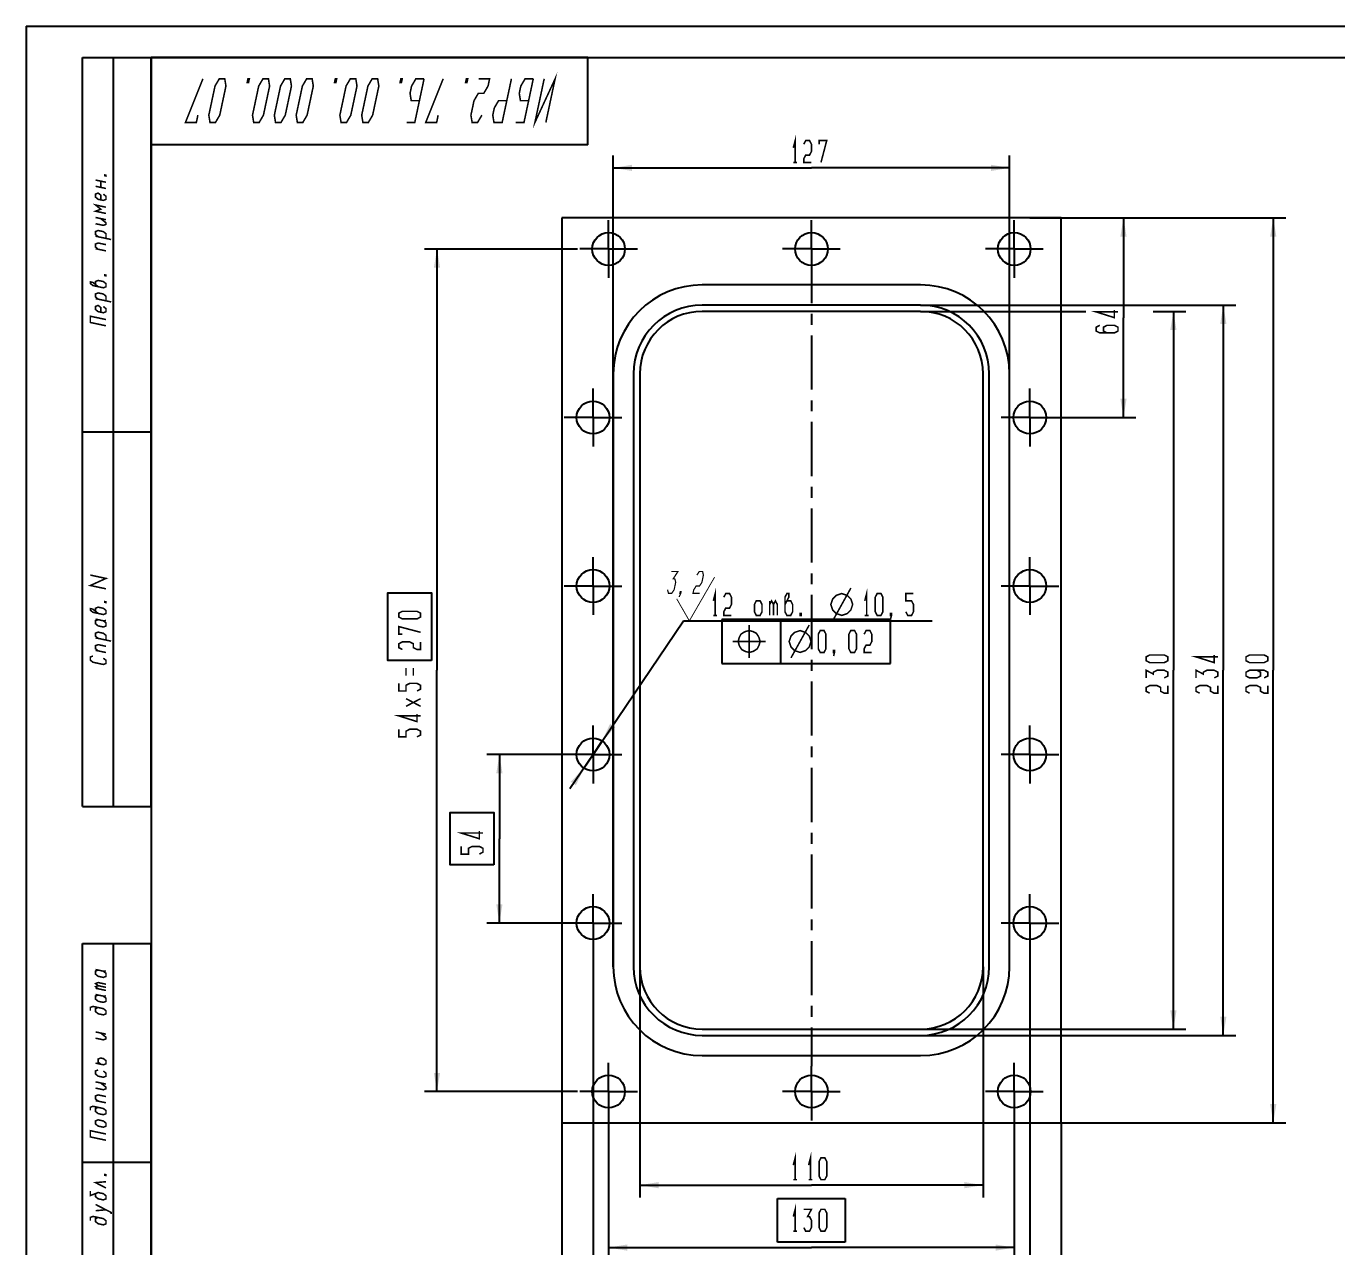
# Model space of a CAD drawing. Header units: millimetres. Extents: x 0 to 420, y 0 to 297.
# Drawn here: x 0 to 210, y 101.4 to 297 of the extents above; entities that cross this region are included whole.
import ezdxf

# ---------------------------------------------------------------- set-up
doc = ezdxf.new("R2010")
doc.units = ezdxf.units.MM
doc.header["$LTSCALE"] = 23.1
doc.linetypes.add('CENTER', pattern=[0.6, 0.375, -0.075, 0.075, -0.075])
doc.layers.get('0').update_dxf_attribs({"linetype": 'CONTINUOUS'})
for name, color, linetype in [('ALL_AXIS', 7, 'CONTINUOUS'), ('ALL_DIMENSIONS', 7, 'CONTINUOUS'), ('ALL_GTOL', 7, 'CONTINUOUS'), ('ALL_ROUND', 7, 'CONTINUOUS'), ('ALL_SURF_FIN', 7, 'CONTINUOUS')]:
    doc.layers.add(name, color=color, linetype=linetype)
doc.styles.get("Standard").update_dxf_attribs({"font": 'txt', "width": 0.7})
doc.dimstyles.new('DIMSTYLE_2', dxfattribs={"dimtxt": 3.5, "dimasz": 3, "dimexe": 0.18, "dimexo": 0.0625, "dimgap": 0.09, "dimtad": 1, "dimlfac": 2, "dimdsep": 46, "dimtxsty": 'STANDARD', "dimblk": '_FILLED', "dimblk1": '_FILLED', "dimblk2": '_FILLED', "dimcen": 0.09, "dimadec": 0, "dimazin": 0, "dimtp": 0.5, "dimtm": 0.5, "dimtfac": 1, "dimtofl": 0, "dimtmove": 0, "dimatfit": 3, "dimldrblk": '_FILLED', "dimfxl": 1, "dimtolj": 1, "dimarcsym": 0})
doc.dimstyles.new('DIMSTYLE_3', dxfattribs={"dimtxt": 3.5, "dimasz": 3, "dimexe": 0.18, "dimexo": 0.0625, "dimgap": 0.09, "dimtad": 1, "dimdec": 5, "dimlfac": 2, "dimdsep": 46, "dimtxsty": 'STANDARD', "dimblk": '_FILLED', "dimblk1": '_FILLED', "dimblk2": '_FILLED', "dimcen": 0.09, "dimadec": 0, "dimazin": 0, "dimtp": 0.5, "dimtm": 0.5, "dimtfac": 1, "dimtdec": 5, "dimtofl": 0, "dimtmove": 0, "dimatfit": 3, "dimldrblk": '_FILLED', "dimfxl": 1, "dimtolj": 1, "dimarcsym": 0})
doc.dimstyles.new('DIMSTYLE_4', dxfattribs={"dimtxt": 3.5, "dimasz": 3, "dimexe": 0.18, "dimexo": 0.0625, "dimgap": 0.09, "dimtad": 1, "dimdec": 5, "dimlfac": 2, "dimdsep": 46, "dimtxsty": 'STANDARD', "dimblk": '_FILLED', "dimblk1": '_FILLED', "dimblk2": '_FILLED', "dimcen": 0.09, "dimadec": 0, "dimazin": 0, "dimtp": 0.3, "dimtm": 0.3, "dimtfac": 1, "dimtdec": 5, "dimtofl": 0, "dimtmove": 0, "dimatfit": 3, "dimldrblk": '_FILLED', "dimfxl": 1, "dimtolj": 1, "dimarcsym": 0})
doc.dimstyles.new('DIMSTYLE_5', dxfattribs={"dimtxt": 3.5, "dimasz": 3, "dimexe": 0.18, "dimexo": 0.0625, "dimgap": 0.09, "dimtad": 1, "dimtih": 1, "dimtoh": 1, "dimdec": 5, "dimlfac": 2, "dimdsep": 46, "dimtxsty": 'STANDARD', "dimblk": '_FILLED', "dimblk1": '_FILLED', "dimblk2": '_FILLED', "dimcen": 0.09, "dimadec": 0, "dimazin": 0, "dimtp": 0.2, "dimtm": 0.2, "dimtfac": 1, "dimtdec": 5, "dimtofl": 0, "dimtmove": 0, "dimatfit": 3, "dimldrblk": '_FILLED', "dimfxl": 1, "dimtolj": 1, "dimarcsym": 0})

# ---------------------------------------------------------------- blocks, each defined once
blk = doc.blocks.new('_FILLED')
at = {"color": 0, "linetype": 'ByBlock'}
blk.add_solid([(0, 0), (-1, 0.167), (-1, -0.167)], dxfattribs=at)
blk = doc.blocks.new('*D3')
at = {"layer": 'ALL_DIMENSIONS', "color": 2, "linetype": 'Continuous'}
for p, q in [((85.82, 122.58), (85.82, 81.3)), ((165.82, 121.28), (165.82, 81.3)), ((85.82, 83.3), (125.82, 83.3)), ((165.82, 83.3), (125.82, 83.3))]:
    blk.add_line(p, q, dxfattribs=at)
at = {"layer": 'ALL_DIMENSIONS', "color": 2, "linetype": 'Continuous', "xscale": 3, "yscale": 3, "zscale": 3, "rotation": 180}
blk.add_blockref('_FILLED', (85.82, 83.3), dxfattribs=at)
at = {"layer": 'ALL_DIMENSIONS', "color": 2, "linetype": 'Continuous', "xscale": 3, "yscale": 3, "zscale": 3}
blk.add_blockref('_FILLED', (165.82, 83.3), dxfattribs=at)
blk = doc.blocks.new('*D4')
at = {"layer": 'ALL_DIMENSIONS', "color": 2, "linetype": 'Continuous'}
for p, q in [((165.82, 266.3), (201.82, 266.3)), ((199.82, 266.3), (199.82, 193.8)), ((199.82, 121.3), (199.82, 193.8)), ((165.82, 121.3), (201.82, 121.3))]:
    blk.add_line(p, q, dxfattribs=at)
at = {"layer": 'ALL_DIMENSIONS', "color": 2, "linetype": 'Continuous', "xscale": 3, "yscale": 3, "zscale": 3}
for p, rotation in [((199.82, 266.3), 90), ((199.82, 121.3), 270)]:
    blk.add_blockref('_FILLED', p, dxfattribs=dict(at, rotation=rotation))
blk = doc.blocks.new('*D5')
at = {"layer": 'ALL_DIMENSIONS', "color": 2, "linetype": 'Continuous'}
for p, q in [((88.32, 261.3), (63.82, 261.3)), ((65.82, 261.3), (65.82, 193.8)), ((65.82, 126.3), (65.82, 193.8)), ((88.32, 126.3), (63.82, 126.3))]:
    blk.add_line(p, q, dxfattribs=at)
at = {"layer": 'ALL_DIMENSIONS', "color": 2, "linetype": 'Continuous', "xscale": 3, "yscale": 3, "zscale": 3}
for p, rotation in [((65.82, 261.3), 90), ((65.82, 126.3), 270)]:
    blk.add_blockref('_FILLED', p, dxfattribs=dict(at, rotation=rotation))
blk = doc.blocks.new('*D6')
at = {"layer": 'ALL_DIMENSIONS', "color": 2, "linetype": 'Continuous'}
for p, q in [((160.82, 266.3), (177.82, 266.3)), ((175.82, 266.3), (175.82, 250.3)), ((175.82, 234.3), (175.82, 250.3)), ((160.82, 234.3), (177.82, 234.3))]:
    blk.add_line(p, q, dxfattribs=at)
at = {"layer": 'ALL_DIMENSIONS', "color": 2, "linetype": 'Continuous', "xscale": 3, "yscale": 3, "zscale": 3}
for p, rotation in [((175.82, 266.3), 90), ((175.82, 234.3), 270)]:
    blk.add_blockref('_FILLED', p, dxfattribs=dict(at, rotation=rotation))
blk = doc.blocks.new('*D7')
at = {"layer": 'ALL_DIMENSIONS', "color": 2, "linetype": 'Continuous'}
for p, q in [((90.82, 180.3), (105.33, 201.72)), ((105.33, 201.72), (107.58, 201.72)), ((107.58, 201.72), (145.15, 201.72)), ((92.29, 182.48), (90.82, 180.3)), ((90.82, 180.3), (87.1, 174.82)), ((89.35, 178.13), (90.82, 180.3))]:
    blk.add_line(p, q, dxfattribs=at)
at = {"layer": 'ALL_DIMENSIONS', "color": 2, "linetype": 'Continuous', "xscale": 3, "yscale": 3, "zscale": 3}
for p, rotation in [((92.29, 182.48), 235.8832748102), ((89.35, 178.13), 55.88327481020001)]:
    blk.add_blockref('_FILLED', p, dxfattribs=dict(at, rotation=rotation))
blk = doc.blocks.new('SF0_BL0', base_point=(106.54, 205.67))
at = {"layer": 'ALL_SURF_FIN', "color": 2, "linetype": 'Continuous'}
for points, const_width in [([(103.39, 209.63), (104.44, 209.63), (103.67, 208.46), (103.93, 208.46), (104.07, 207.88), (103.82, 206.71), (103.43, 206.13), (102.91, 206.13), (102.77, 206.71)], 0.194), ([(106.26, 201.72), (110.31, 208.73)], 0.146), ([(107.46, 209.04), (107.85, 209.63), (108.38, 209.63), (108.51, 209.04), (108.27, 207.88), (107.88, 207.29), (107.35, 207.29), (106.97, 206.71), (106.84, 206.13), (107.89, 206.13)], 0.194), ([(104.88, 206.13), (104.74, 206.13), (104.81, 206.42), (104.94, 206.42), (104.88, 206.13), (104.62, 205.54)], 0.194), ([(106.26, 201.72), (104.23, 205.25)], 0.146)]:
    blk.add_lwpolyline(points, dxfattribs=dict(at, const_width=const_width))
blk = doc.blocks.new('*D8')
at = {"layer": 'ALL_DIMENSIONS', "color": 2, "linetype": 'Continuous'}
for p, q in [((90.82, 180.3), (73.82, 180.3)), ((75.82, 180.3), (75.82, 166.8)), ((75.82, 153.3), (75.82, 166.8)), ((90.82, 153.3), (73.82, 153.3))]:
    blk.add_line(p, q, dxfattribs=at)
at = {"layer": 'ALL_DIMENSIONS', "color": 2, "linetype": 'Continuous', "xscale": 3, "yscale": 3, "zscale": 3}
for p, rotation in [((75.82, 180.3), 90), ((75.82, 153.3), 270)]:
    blk.add_blockref('_FILLED', p, dxfattribs=dict(at, rotation=rotation))
blk = doc.blocks.new('*D9')
at = {"layer": 'ALL_DIMENSIONS', "color": 2, "linetype": 'Continuous'}
for p, q in [((90.82, 150.3), (90.82, 89.3)), ((160.82, 149.2), (160.82, 89.3)), ((90.82, 91.3), (125.82, 91.3)), ((160.82, 91.3), (125.82, 91.3))]:
    blk.add_line(p, q, dxfattribs=at)
at = {"layer": 'ALL_DIMENSIONS', "color": 2, "linetype": 'Continuous', "xscale": 3, "yscale": 3, "zscale": 3, "rotation": 180}
blk.add_blockref('_FILLED', (90.82, 91.3), dxfattribs=at)
at = {"layer": 'ALL_DIMENSIONS', "color": 2, "linetype": 'Continuous', "xscale": 3, "yscale": 3, "zscale": 3}
blk.add_blockref('_FILLED', (160.82, 91.3), dxfattribs=at)
blk = doc.blocks.new('*D10')
at = {"layer": 'ALL_DIMENSIONS', "color": 2, "linetype": 'Continuous'}
for p, q in [((93.32, 121.68), (93.32, 99.3)), ((158.32, 121.68), (158.32, 99.3)), ((93.32, 101.3), (125.82, 101.3)), ((158.32, 101.3), (125.82, 101.3))]:
    blk.add_line(p, q, dxfattribs=at)
at = {"layer": 'ALL_DIMENSIONS', "color": 2, "linetype": 'Continuous', "xscale": 3, "yscale": 3, "zscale": 3, "rotation": 180}
blk.add_blockref('_FILLED', (93.32, 101.3), dxfattribs=at)
at = {"layer": 'ALL_DIMENSIONS', "color": 2, "linetype": 'Continuous', "xscale": 3, "yscale": 3, "zscale": 3}
blk.add_blockref('_FILLED', (158.32, 101.3), dxfattribs=at)
blk = doc.blocks.new('*D11')
at = {"layer": 'ALL_DIMENSIONS', "color": 2, "linetype": 'Continuous'}
for p, q in [((98.32, 146.3), (98.32, 109.3)), ((153.32, 146.3), (153.32, 109.3)), ((98.32, 111.3), (125.82, 111.3)), ((153.32, 111.3), (125.82, 111.3))]:
    blk.add_line(p, q, dxfattribs=at)
at = {"layer": 'ALL_DIMENSIONS', "color": 2, "linetype": 'Continuous', "xscale": 3, "yscale": 3, "zscale": 3, "rotation": 180}
blk.add_blockref('_FILLED', (98.32, 111.3), dxfattribs=at)
at = {"layer": 'ALL_DIMENSIONS', "color": 2, "linetype": 'Continuous', "xscale": 3, "yscale": 3, "zscale": 3}
blk.add_blockref('_FILLED', (153.32, 111.3), dxfattribs=at)
blk = doc.blocks.new('*D12')
at = {"layer": 'ALL_DIMENSIONS', "color": 2, "linetype": 'Continuous'}
for p, q in [((143.32, 251.3), (169.78, 251.3)), ((180.58, 251.3), (185.82, 251.3)), ((183.82, 251.3), (183.82, 193.8)), ((183.82, 136.3), (183.82, 193.8)), ((143.32, 136.3), (185.82, 136.3))]:
    blk.add_line(p, q, dxfattribs=at)
at = {"layer": 'ALL_DIMENSIONS', "color": 2, "linetype": 'Continuous', "xscale": 3, "yscale": 3, "zscale": 3}
for p, rotation in [((183.82, 251.3), 90), ((183.82, 136.3), 270)]:
    blk.add_blockref('_FILLED', p, dxfattribs=dict(at, rotation=rotation))
blk = doc.blocks.new('*D13')
at = {"layer": 'ALL_DIMENSIONS', "color": 2, "linetype": 'Continuous'}
for p, q in [((94.07, 146.3), (94.07, 276.3)), ((157.57, 146.3), (157.57, 276.3)), ((94.07, 274.3), (125.82, 274.3)), ((157.57, 274.3), (125.82, 274.3))]:
    blk.add_line(p, q, dxfattribs=at)
at = {"layer": 'ALL_DIMENSIONS', "color": 2, "linetype": 'Continuous', "xscale": 3, "yscale": 3, "zscale": 3, "rotation": 180}
blk.add_blockref('_FILLED', (94.07, 274.3), dxfattribs=at)
at = {"layer": 'ALL_DIMENSIONS', "color": 2, "linetype": 'Continuous', "xscale": 3, "yscale": 3, "zscale": 3}
blk.add_blockref('_FILLED', (157.57, 274.3), dxfattribs=at)
blk = doc.blocks.new('*D15')
at = {"layer": 'ALL_DIMENSIONS', "color": 2, "linetype": 'Continuous'}
for p, q in [((143.32, 252.3), (193.82, 252.3)), ((191.82, 252.3), (191.82, 193.8)), ((191.82, 135.3), (191.82, 193.8)), ((143.32, 135.3), (193.82, 135.3))]:
    blk.add_line(p, q, dxfattribs=at)
at = {"layer": 'ALL_DIMENSIONS', "color": 2, "linetype": 'Continuous', "xscale": 3, "yscale": 3, "zscale": 3}
for p, rotation in [((191.82, 252.3), 90), ((191.82, 135.3), 270)]:
    blk.add_blockref('_FILLED', p, dxfattribs=dict(at, rotation=rotation))

msp = doc.modelspace()

# ---------------------------------------------------------------- linework, layer by layer
at = {"color": 7, "linetype": 'Continuous'}
for p, q in [((0, 297), (0, 0)), ((0, 297), (420, 297)), ((9, 172), (9, 292)), ((9, 292), (20, 292)), ((14, 172), (14, 292)), ((20, 172), (20, 292)), ((90, 292), (20, 292)), ((20, 278), (20, 292)), ((20, 292), (20, 5)), ((20, 292), (415, 292)), ((90, 278), (90, 292)), ((90, 278), (20, 278)), ((85.8204978, 266.3040211), (85.8204978, 121.3040211)), ((165.8204978, 266.3040211), (85.8204978, 266.3040211)), ((165.8204978, 121.3040211), (165.8204978, 266.3040211)), ((143.3204978, 255.5540211), (108.3204978, 255.5540211)), ((143.3204978, 252.3040211), (108.3204978, 252.3040211)), ((94.0704978, 241.3040211), (94.0704978, 146.3040211)), ((97.3204978, 241.3040211), (97.3204978, 146.3040211)), ((154.3204978, 146.3040211), (154.3204978, 241.3040211)), ((157.5704978, 146.3040211), (157.5704978, 241.3040211)), ((9, 232), (20, 232)), ((9, 172), (20, 172)), ((9, 5), (9, 150)), ((9, 150), (20, 150)), ((14, 5), (14, 150)), ((20, 5), (20, 150)), ((108.3204978, 135.3040211), (143.3204978, 135.3040211)), ((108.3204978, 132.0540211), (143.3204978, 132.0540211)), ((85.8204978, 121.3040211), (165.8204978, 121.3040211)), ((9, 115), (20, 115))]:
    msp.add_line(p, q, dxfattribs=at)
at = {"color": 2, "linetype": 'Continuous', "const_width": 0.25}
for points in [[(28.3124995, 288.5782031), (25.5121033, 281.5781946), (27.2621054, 281.5781946), (27.5100865, 282.7448584)], [(31.8125006, 288.5782031), (32.0020184, 287.4115137), (31.0100876, 282.7448584), (30.3246043, 281.5781946), (29.4496033, 281.5781946), (29.2600854, 282.7448584), (30.2520163, 287.4115137), (30.9374995, 288.5782031), (31.8125006, 288.5782031)], [(35.5312495, 288.5782031), (35.7500006, 288.5782031), (35.6260085, 287.9948584), (35.4072574, 287.9948584), (35.5312495, 288.5782031)], [(38.8124995, 288.5782031), (39.0020174, 287.4115137), (38.0100865, 282.7448584), (37.3246033, 281.5781946), (36.4496054, 281.5781946), (36.2600876, 282.7448584), (37.2520184, 287.4115137), (37.9374985, 288.5782031), (38.8124995, 288.5782031)], [(42.3125006, 288.5782031), (42.5020184, 287.4115137), (41.5100876, 282.7448584), (40.8246043, 281.5781946), (39.9496033, 281.5781946), (39.7600854, 282.7448584), (40.7520163, 287.4115137), (41.4374995, 288.5782031), (42.3125006, 288.5782031)], [(45.8124985, 288.5782031), (46.0020163, 287.4115137), (45.0100854, 282.7448584), (44.3246054, 281.5781946), (43.4496043, 281.5781946), (43.2600865, 282.7448584), (44.2520174, 287.4115137), (44.9375006, 288.5782031), (45.8124985, 288.5782031)], [(49.5312506, 288.5782031), (49.7499985, 288.5782031), (49.6260095, 287.9948584), (49.4072585, 287.9948584), (49.5312506, 288.5782031)], [(52.8125006, 288.5782031), (53.0020184, 287.4115137), (52.0100876, 282.7448584), (51.3246043, 281.5781946), (50.4496033, 281.5781946), (50.2600854, 282.7448584), (51.2520163, 287.4115137), (51.9374995, 288.5782031), (52.8125006, 288.5782031)], [(56.3124985, 288.5782031), (56.5020163, 287.4115137), (55.5100854, 282.7448584), (54.8246054, 281.5781946), (53.9496011, 281.5781946), (53.7600897, 282.7448584), (54.7520142, 287.4115137), (55.4375006, 288.5782031), (56.3124985, 288.5782031)], [(60.0312506, 288.5782031), (60.2499985, 288.5782031), (60.1260095, 287.9948584), (59.9072617, 287.9948584), (60.0312506, 288.5782031)], [(63.7500027, 288.5782031), (62.2621033, 281.5781946), (60.9496033, 281.5781946)], [(63.7500027, 288.5782031), (62.4375027, 288.5782031), (61.7520163, 287.4115137), (61.504032, 286.2448499), (61.6935498, 285.078186), (63.0060498, 285.078186)], [(66.8124985, 288.5782031), (64.0121054, 281.5781946), (65.7621011, 281.5781946), (66.0100854, 282.7448584)], [(70.5312506, 288.5782031), (70.7499985, 288.5782031), (70.6260095, 287.9948584), (70.4072617, 287.9948584), (70.5312506, 288.5782031)], [(73.0100876, 282.7448584), (72.3246011, 281.5781946), (71.4496033, 281.5781946), (71.2600854, 282.7448584), (71.7560541, 285.078186), (72.4415341, 286.2448499), (73.316532, 286.2448499), (74.0020184, 287.4115137), (74.2500027, 288.5782031), (72.5000006, 288.5782031)], [(77.7500006, 288.5782031), (76.2621011, 281.5781946), (74.9496011, 281.5781946), (74.7600897, 282.7448584), (75.0080676, 283.9115222), (75.6935541, 285.078186), (77.0060541, 285.078186)], [(81.2499985, 288.5782031), (79.7621054, 281.5781946), (78.4496054, 281.5781946)], [(81.2499985, 288.5782031), (79.9374985, 288.5782031), (79.2520184, 287.4115137), (79.0040341, 286.2448499), (79.1935519, 285.078186), (80.5060519, 285.078186)], [(83.2621033, 281.5781946), (84.7500027, 288.5782031), (81.5121011, 281.5781946), (83.0000006, 288.5782031)], [(12.7779261, 273.1250024), (12.7779261, 273.0000073), (12.5695924, 273.0442786), (12.5695924, 273.1692737), (12.7779261, 273.1250024)], [(11.1112594, 272.3542676), (12.7779261, 271.9999951)], [(12.7779261, 271.0000085), (11.1112594, 271.3542554)], [(11.9445927, 271.1771191), (11.9445927, 272.1771313)], [(11.9445927, 269.1771204), (11.9445927, 269.9271423), (11.5279261, 270.2657007), (11.1112594, 270.1042529), (11.1112594, 269.6042725), (11.5279261, 269.2656885), (12.3612594, 269.0885779), (12.7779261, 269.25), (12.7779261, 269.7500061), (12.3612594, 270.0885645)], [(12.7779261, 267.000011), (11.1112594, 267.3542578), (11.9445927, 267.6771277), (11.1112594, 268.35427), (12.7779261, 267.9999976)], [(11.1112594, 266.3542712), (12.7779261, 265.9999988)], [(11.1112594, 265.354259), (12.3612594, 265.0885547), (12.7779261, 265.2500024), (12.7779261, 265.4999927), (11.9445927, 266.177135)], [(12.7779261, 262.9999878), (12.7779261, 263.7500098), (12.3612594, 264.0885681), (11.5279261, 264.2657043), (11.1112594, 264.1042566), (11.1112594, 263.6042505), (11.5279261, 263.2656921)], [(13.6112595, 262.8228772), (11.1112594, 263.3542603)], [(11.5279261, 261.2656934), (11.1112594, 261.6042517), (11.1112594, 262.1042578), (11.5279261, 262.2657056), (12.7779261, 262.0000012)], [(12.7779261, 260.999989), (11.1112594, 261.3542615)], [(11.5279261, 255.265697), (10.6945927, 255.9428137), (10.277926, 256.0313818), (10.277926, 255.7813916), (10.6945927, 255.4428333), (12.3612594, 255.0885608), (12.7779261, 255.2500085), (12.7779261, 255.749989), (12.3612594, 256.088573), (11.5279261, 256.2656836), (11.1112594, 256.1042615), (11.1112594, 255.6042554)], [(12.7779261, 257.1250122), (12.7779261, 256.9999915), (12.5695924, 257.0442883), (12.5695924, 257.1692834), (12.7779261, 257.1250122)], [(12.7779261, 252.9999939), (12.7779261, 253.7499902), (12.3612594, 254.0885742), (11.5279261, 254.2656848), (11.1112594, 254.1042627), (11.1112594, 253.6042566), (11.5279261, 253.2656982)], [(13.6112595, 252.8228577), (11.1112594, 253.3542664)], [(11.9445927, 251.1771313), (11.9445927, 251.9271277), (11.5279261, 252.265686), (11.1112594, 252.1042639), (11.1112594, 251.6042578), (11.5279261, 251.2656995), (12.3612594, 251.0885632), (12.7779261, 251.250011), (12.7779261, 251.7499915), (12.3612594, 252.0885754)], [(12.7779261, 248.9999963), (10.277926, 249.5313794), (10.277926, 250.5313916), (12.7779261, 250.0000085)], [(12.7779261, 206.8541602), (10.277926, 207.3855688), (12.7779261, 208.5208301), (10.277926, 209.0522131)], [(11.5279261, 202.9115332), (10.6945927, 203.5886499), (10.277926, 203.677218), (10.277926, 203.4272278), (10.6945927, 203.0886694), (12.3612594, 202.734397), (12.7779261, 202.8958447), (12.7779261, 203.3958252), (12.3612594, 203.7344092), (11.5279261, 203.9115198), (11.1112594, 203.7500977), (11.1112594, 203.2500916)], [(12.7779261, 204.7708228), (12.7779261, 204.6458276), (12.5695924, 204.6901245), (12.5695924, 204.8151196), (12.7779261, 204.7708228)], [(11.1112594, 202.0000891), (12.3612594, 201.7344104), (12.7779261, 201.7708374)], [(11.5279261, 201.911521), (11.1112594, 201.7500989), (11.1112594, 201.2500928), (11.5279261, 200.9115344), (12.3612594, 200.7343982), (12.7779261, 200.8958459), (12.7779261, 201.3958264), (12.3612594, 201.7344104)], [(12.7779261, 198.6458313), (12.7779261, 199.3958276), (12.3612594, 199.734386), (11.5279261, 199.9115222), (11.1112594, 199.7501001), (11.1112594, 199.250094), (11.5279261, 198.9115356)], [(13.6112595, 198.4686951), (11.1112594, 199.0001038)], [(11.5279261, 196.9115369), (11.1112594, 197.2500952), (11.1112594, 197.7501013), (11.5279261, 197.9115234), (12.7779261, 197.6458447)], [(10.6945927, 196.0886609), (10.277926, 195.9272131), (10.277926, 195.4272327), (10.6945927, 195.0886487), (12.3612594, 194.7344019), (12.7779261, 194.895824), (12.7779261, 195.3958301), (12.3612594, 195.7343884)], [(12.7779261, 196.6458325), (11.1112594, 197.000105)], [(11.1112594, 145.8542615), (12.3612594, 145.5885699), (12.7779261, 145.6249969)], [(11.5279261, 145.7656934), (11.1112594, 145.6042584), (11.1112594, 145.1042651), (11.5279261, 144.765694), (12.3612594, 144.5885706), (12.7779261, 144.7500055), (12.7779261, 145.2499988), (12.3612594, 145.5885699)], [(11.5279261, 143.2657013), (11.1112594, 143.6042596), (11.5279261, 143.7656946), (12.7779261, 143.5000031)], [(11.5279261, 142.7656952), (11.1112594, 143.1042664), (11.5279261, 143.2657013), (12.7779261, 142.9999969)], [(12.7779261, 142.5000037), (11.1112594, 142.8542633)], [(11.1112594, 141.8542639), (12.3612594, 141.5885596), (12.7779261, 141.6249994)], [(11.5279261, 141.7656958), (11.1112594, 141.6042609), (11.1112594, 141.1042548), (11.5279261, 140.7656964), (12.3612594, 140.5885602), (12.7779261, 140.7499951), (12.7779261, 141.2500012), (12.3612594, 141.5885596)], [(11.5279261, 139.765697), (11.1112594, 139.6042621), (11.1112594, 139.104256), (11.5279261, 138.7656976), (12.3612594, 138.5885614), (12.7779261, 138.7499963), (12.7779261, 139.2500024), (12.3612594, 139.5885608), (10.6945927, 139.9428204), (10.277926, 139.7813855), (10.277926, 139.2813922)], [(11.1112594, 135.8542548), (12.7779261, 135.4999951)], [(11.1112594, 134.8542554), (12.3612594, 134.5885638), (12.7779261, 134.7499988), (12.7779261, 135.0000018), (11.9445927, 135.6771313)], [(11.1112594, 130.8542578), (12.3612594, 130.5885663), (12.7779261, 130.7500012), (12.7779261, 131.2499945), (12.3612594, 131.5885657), (11.9445927, 131.6771338), (11.5279261, 131.5156989), (11.5279261, 131.0156927), (11.9445927, 130.6771344)], [(11.5279261, 129.7656903), (11.1112594, 129.6042554), (11.1112594, 129.1042621), (11.5279261, 128.7656909), (12.3612594, 128.5885675), (12.7779261, 128.7500024), (12.7779261, 129.2499957), (12.3612594, 129.5885669)], [(11.1112594, 127.8542596), (12.7779261, 127.5)], [(11.1112594, 126.8542603), (12.3612594, 126.5885687), (12.7779261, 126.7500037), (12.7779261, 126.9999939), (11.9445927, 127.6771362)], [(11.5279261, 123.765694), (11.1112594, 123.604259), (11.1112594, 123.1042657), (11.5279261, 122.7656946), (12.3612594, 122.5885712), (12.7779261, 122.7500061), (12.7779261, 123.2499994), (12.3612594, 123.5885706), (10.6945927, 123.9428302), (10.277926, 123.7813953), (10.277926, 123.2813892)], [(11.5279261, 124.7656934), (11.1112594, 125.1042645), (11.1112594, 125.6042578), (11.5279261, 125.7656927), (12.7779261, 125.5000012)], [(12.7779261, 124.5000018), (11.1112594, 124.8542615)], [(12.3612594, 120.5885596), (12.7779261, 120.7499945), (12.7779261, 121.2500006), (12.3612594, 121.588559), (11.5279261, 121.7656952), (11.1112594, 121.6042603), (11.1112594, 121.104267), (11.5279261, 120.7656958), (12.3612594, 120.5885596)], [(12.7779261, 118.5000055), (10.277926, 119.0313885), (10.277926, 120.0313879), (12.7779261, 119.5000049)], [(12.7779261, 110.8541675), (11.1112594, 111.7084332), (12.7779261, 111.8541669)], [(12.7779261, 112.9791614), (12.7779261, 112.8541663), (12.5695924, 112.8984503), (12.5695924, 113.0234454), (12.7779261, 112.9791614)], [(11.1112594, 109.9584247), (11.1112594, 109.4584314), (11.5279261, 109.1198602), (12.3612594, 108.9427368), (12.7779261, 109.1041718), (12.7779261, 109.604165), (12.3612594, 109.9427362), (11.5279261, 110.1198596), (10.277926, 109.6355548), (10.277926, 110.385564)], [(13.6112595, 106.6770337), (13.6112595, 106.9270367), (11.1112594, 108.208429)], [(11.1112594, 107.2084296), (12.7779261, 107.3541632)], [(11.5279261, 106.1198621), (11.1112594, 105.9584271), (11.1112594, 105.4584338), (11.5279261, 105.1198627), (12.3612594, 104.9427264), (12.7779261, 105.1041614), (12.7779261, 105.6041675), (12.3612594, 105.9427258), (10.6945927, 106.2969983), (10.277926, 106.1355634), (10.277926, 105.6355573)]]:
    msp.add_lwpolyline(points, dxfattribs=at)
at = {"color": 7, "linetype": 'Continuous'}
for centre, radius, start, end in [((108.3204978, 241.3040211), 14.25, 90, 180), ((143.3204978, 241.3040211), 14.25, 0, 90), ((108.3204978, 241.3040211), 11, 90, 180), ((143.3204978, 241.3040211), 11, 0, 90), ((108.3204978, 146.3040211), 14.25, 180, 270), ((108.3204978, 146.3040211), 11, 180, 270), ((143.3204978, 146.3040211), 14.25, 270, 360), ((143.3204978, 146.3040211), 11, 270, 360)]:
    msp.add_arc(centre, radius, start, end, dxfattribs=at)
at = {"layer": 'ALL_AXIS', "color": 7, "linetype": 'CENTER'}
for p, q in [((93.3204978, 261.3040211), (93.3204978, 265.9290211)), ((125.8204978, 261.3040211), (125.8204978, 265.9290211)), ((158.3204978, 261.3040211), (158.3204978, 265.9290211)), ((93.3204978, 261.3040211), (88.6954978, 261.3040211)), ((93.3204978, 261.3040211), (93.3204978, 256.6790211)), ((93.3204978, 261.3040211), (97.9454978, 261.3040211)), ((125.8204978, 261.3040211), (121.1954978, 261.3040211)), ((125.8204978, 261.3040211), (125.8204978, 130.3781942)), ((125.8204978, 261.3040211), (130.4454978, 261.3040211)), ((158.3204978, 261.3040211), (153.6954978, 261.3040211)), ((158.3204978, 261.3040211), (158.3204978, 256.6790211)), ((158.3204978, 261.3040211), (162.9454978, 261.3040211)), ((90.8204978, 234.3040211), (90.8204978, 238.9290211)), ((160.8204978, 234.3040211), (160.8204978, 238.9290211)), ((90.8204978, 234.3040211), (86.1954978, 234.3040211)), ((90.8204978, 234.3040211), (90.8204978, 229.6790211)), ((90.8204978, 234.3040211), (95.4454978, 234.3040211)), ((160.8204978, 234.3040211), (156.1954978, 234.3040211)), ((160.8204978, 234.3040211), (160.8204978, 229.6790211)), ((160.8204978, 234.3040211), (165.4454978, 234.3040211)), ((90.8204978, 207.3040211), (90.8204978, 211.9290211)), ((160.8204978, 207.3040211), (160.8204978, 211.9290211)), ((90.8204978, 207.3040211), (86.1954978, 207.3040211)), ((90.8204978, 207.3040211), (90.8204978, 202.6790211)), ((90.8204978, 207.3040211), (95.4454978, 207.3040211)), ((160.8204978, 207.3040211), (156.1954978, 207.3040211)), ((160.8204978, 207.3040211), (165.4454978, 207.3040211)), ((160.8204978, 207.3040211), (160.8204978, 202.6790211)), ((90.8204978, 180.3040211), (90.8204978, 184.9290211)), ((160.8204978, 180.3040211), (160.8204978, 184.9290211)), ((90.8204978, 180.3040211), (86.1954978, 180.3040211)), ((90.8204978, 180.3040211), (90.8204978, 175.6790211)), ((90.8204978, 180.3040211), (95.4454978, 180.3040211)), ((160.8204978, 180.3040211), (156.1954978, 180.3040211)), ((160.8204978, 180.3040211), (165.4454978, 180.3040211)), ((160.8204978, 180.3040211), (160.8204978, 175.6790211)), ((90.8204978, 153.3040211), (90.8204978, 157.9290211)), ((160.8204978, 153.3040211), (160.8204978, 157.9290211)), ((90.8204978, 153.3040211), (86.1954978, 153.3040211)), ((90.8204978, 153.3040211), (95.4454978, 153.3040211)), ((90.8204978, 153.3040211), (90.8204978, 148.6790211)), ((160.8204978, 153.3040211), (156.1954978, 153.3040211)), ((160.8204978, 153.3040211), (165.4454978, 153.3040211)), ((160.8204978, 153.3040211), (160.8204978, 148.6790211)), ((93.3204978, 126.3040211), (93.3204978, 130.9290211)), ((125.8204978, 126.3040211), (125.8204978, 130.3781942)), ((158.3204978, 126.3040211), (158.3204978, 130.9290211)), ((93.3204978, 126.3040211), (88.6954978, 126.3040211)), ((93.3204978, 126.3040211), (97.9454978, 126.3040211)), ((93.3204978, 126.3040211), (93.3204978, 121.6790211)), ((125.8204978, 126.3040211), (121.1954978, 126.3040211)), ((125.8204978, 126.3040211), (130.4454978, 126.3040211)), ((125.8204978, 126.3040211), (125.8204978, 121.6790211)), ((158.3204978, 126.3040211), (153.6954978, 126.3040211)), ((158.3204978, 126.3040211), (162.9454978, 126.3040211)), ((158.3204978, 126.3040211), (158.3204978, 121.6790211))]:
    msp.add_line(p, q, dxfattribs=at)
at = {"layer": 'ALL_AXIS', "color": 7, "linetype": 'Continuous'}
for centre in [(93.3204978, 261.3040211), (125.8204978, 261.3040211), (158.3204978, 261.3040211), (90.8204978, 234.3040211), (160.8204978, 234.3040211), (90.8204978, 207.3040211), (160.8204978, 207.3040211), (90.8204978, 180.3040211), (160.8204978, 180.3040211), (90.8204978, 153.3040211), (160.8204978, 153.3040211), (93.3204978, 126.3040211), (125.8204978, 126.3040211), (158.3204978, 126.3040211)]:
    msp.add_circle(centre, 2.625, dxfattribs=at)
at = {"layer": 'ALL_DIMENSIONS', "color": 2, "linetype": 'Continuous'}
for p, q in [((120.3954978, 109.1790211), (131.2454978, 109.1790211)), ((120.3954978, 102.1790211), (120.3954978, 109.1790211)), ((131.2454978, 109.1790211), (131.2454978, 102.1790211)), ((131.2454978, 102.1790211), (120.3954978, 102.1790211))]:
    msp.add_line(p, q, dxfattribs=at)
at = {"layer": 'ALL_DIMENSIONS', "color": 2, "linetype": 'Continuous', "const_width": 0.25}
for points in [[(122.9111261, 277.5123669), (123.2173718, 278.6790308), (123.2173718, 275.1790137)], [(124.5954968, 278.095686), (124.9017426, 278.6790308), (125.5142468, 278.6790308), (125.8204926, 278.095686), (125.8204926, 276.9290222), (125.5142468, 276.3456775), (124.9017426, 276.3456775), (124.5954968, 275.7623584), (124.5954968, 275.1790137), (125.8204926, 275.1790137)], [(127.3517468, 275.1790137), (128.2704968, 278.6790308), (127.0455011, 278.6790308), (127.0455011, 278.095686)], [(122.9111261, 275.1790137), (123.5236176, 275.1790137)], [(174.9454962, 251.2227612), (171.4454919, 251.2227612), (174.3621643, 250.3040112), (174.3621643, 251.5290198)], [(172.0288367, 249.0790283), (171.4454919, 248.7727698), (171.4454919, 248.1602783), (172.0288367, 247.8540198), (174.3621643, 247.8540198), (174.9454962, 248.1602783), (174.9454962, 248.7727698), (174.3621643, 249.0790283), (173.1955005, 249.0790283), (172.6121686, 248.7727698), (172.6121686, 248.1602783), (173.1955005, 247.8540198)], [(110.094884, 204.928374), (110.4011298, 206.0950378), (110.4011298, 202.5950464)], [(111.7792548, 205.5116931), (112.0855005, 206.0950378), (112.6980048, 206.0950378), (113.0042505, 205.5116931), (113.0042505, 204.3450293), (112.6980048, 203.7617102), (112.0855005, 203.7617102), (111.7792548, 203.1783655), (111.7792548, 202.5950464), (113.0042505, 202.5950464)], [(121.579259, 204.3450293), (122.1917505, 205.5116931), (122.1917505, 206.0950378), (121.8855048, 206.0950378), (121.579259, 205.5116931), (121.579259, 203.1783655), (121.8855048, 202.5950464), (122.498009, 202.5950464), (122.8042548, 203.1783655), (122.8042548, 204.3450293), (122.498009, 204.928374), (121.8855048, 204.928374)], [(128.929259, 204.3450293), (129.2209186, 205.2200464), (129.8042505, 205.8033655), (130.6792548, 206.0950378), (131.554259, 205.8033655), (132.1375909, 205.2200464), (132.4292505, 204.3450293), (132.1375909, 203.4700378), (131.554259, 202.8866931), (130.6792548, 202.5950464), (129.8042505, 202.8866931), (129.2209186, 203.4700378), (128.929259, 204.3450293)], [(129.2209186, 201.7200293), (132.1375909, 206.9700293)], [(134.3615479, 204.928374), (134.6677936, 206.0950378), (134.6677936, 202.5950464)], [(136.3521771, 202.5950464), (136.0459186, 203.1783655), (136.0459186, 205.5116931), (136.3521771, 206.0950378), (136.9646686, 206.0950378), (137.2709271, 205.5116931), (137.2709271, 203.1783655), (136.9646686, 202.5950464), (136.3521771, 202.5950464)], [(140.9459271, 203.1783655), (141.2521729, 202.5950464), (141.8646771, 202.5950464), (142.1709229, 203.1783655), (142.1709229, 204.3450293), (141.8646771, 204.928374), (140.9459271, 204.928374), (140.9459271, 206.0950378), (142.1709229, 206.0950378)], [(116.6792505, 203.1783655), (116.985509, 202.5950464), (117.5980005, 202.5950464), (117.904259, 203.1783655), (117.904259, 204.3450293), (117.5980005, 204.928374), (116.985509, 204.928374), (116.6792505, 204.3450293), (116.6792505, 203.1783655)], [(119.1292548, 204.3450293), (119.4355005, 204.928374), (119.741759, 204.3450293), (119.741759, 202.5950464)], [(119.1292548, 202.5950464), (119.1292548, 204.928374)], [(119.741759, 204.3450293), (120.0480048, 204.928374), (120.3542505, 204.3450293), (120.3542505, 202.5950464)], [(63.1954971, 202.3352637), (62.6121652, 202.0290308), (60.2788312, 202.0290308), (59.6954993, 202.3352637), (59.6954993, 202.9477808), (60.2788312, 203.2540137), (62.6121652, 203.2540137), (63.1954971, 202.9477808), (63.1954971, 202.3352637)], [(110.094884, 202.5950464), (110.7073755, 202.5950464)], [(124.1823798, 202.5950464), (124.0292505, 202.5950464), (124.0292505, 202.8866931), (124.1823798, 202.8866931), (124.1823798, 202.5950464)], [(134.3615479, 202.5950464), (134.9740521, 202.5950464)], [(138.6490521, 202.5950464), (138.4959229, 202.5950464), (138.4959229, 202.8866931), (138.6490521, 202.8866931), (138.6490521, 202.5950464), (138.4959229, 202.0117017)], [(63.1954971, 199.8852722), (59.6954993, 200.8040222), (59.6954993, 199.5790137), (60.2788312, 199.5790137)], [(60.2788312, 197.1290222), (59.6954993, 197.4352808), (59.6954993, 198.0477722), (60.2788312, 198.3540308), (61.445495, 198.3540308), (62.0288333, 198.0477722), (62.0288333, 197.4352808), (62.6121652, 197.1290222), (63.1954971, 197.1290222), (63.1954971, 198.3540308)], [(182.9455042, 195.3352808), (182.3621594, 195.0290222), (180.0288318, 195.0290222), (179.4454999, 195.3352808), (179.4454999, 195.9477722), (180.0288318, 196.2540308), (182.3621594, 196.2540308), (182.9455042, 195.9477722), (182.9455042, 195.3352808)], [(190.9454993, 195.9477722), (187.445495, 195.9477722), (190.3621674, 195.0290222), (190.3621674, 196.2540308)], [(198.9454944, 195.3352808), (198.3621625, 195.0290222), (196.0288348, 195.0290222), (195.4455029, 195.3352808), (195.4455029, 195.9477722), (196.0288348, 196.2540308), (198.3621625, 196.2540308), (198.9454944, 195.9477722), (198.9454944, 195.3352808)], [(60.8621631, 192.9290222), (60.8621631, 194.1540308)], [(62.0288333, 192.9290222), (62.0288333, 194.1540308)], [(179.4454999, 192.5790308), (179.4454999, 193.8040137), (180.6121637, 193.1915222), (180.6121637, 193.4977808), (181.1954956, 193.8040137), (182.3621594, 193.8040137), (182.9455042, 193.4977808), (182.9455042, 192.8852637), (182.3621594, 192.5790308)], [(187.445495, 192.5790308), (187.445495, 193.8040137), (188.6121588, 193.1915222), (188.6121588, 193.4977808), (189.1955035, 193.8040137), (190.3621674, 193.8040137), (190.9454993, 193.4977808), (190.9454993, 192.8852637), (190.3621674, 192.5790308)], [(198.3621625, 192.5790308), (198.9454944, 192.8852637), (198.9454944, 193.4977808), (198.3621625, 193.8040137), (196.0288348, 193.8040137), (195.4455029, 193.4977808), (195.4455029, 192.8852637), (196.0288348, 192.5790308), (197.1954987, 192.5790308), (197.7788306, 192.8852637), (197.7788306, 193.4977808), (197.1954987, 193.8040137)], [(62.6121652, 190.4790308), (63.1954971, 190.7852637), (63.1954971, 191.3977808), (62.6121652, 191.7040137), (61.445495, 191.7040137), (60.8621631, 191.3977808), (60.8621631, 190.4790308), (59.6954993, 190.4790308), (59.6954993, 191.7040137)], [(180.0288318, 190.1290137), (179.4454999, 190.4352722), (179.4454999, 191.0477637), (180.0288318, 191.3540222), (181.1954956, 191.3540222), (181.7788275, 191.0477637), (181.7788275, 190.4352722), (182.3621594, 190.1290137), (182.9455042, 190.1290137), (182.9455042, 191.3540222)], [(188.0288269, 190.1290137), (187.445495, 190.4352722), (187.445495, 191.0477637), (188.0288269, 191.3540222), (189.1955035, 191.3540222), (189.7788354, 191.0477637), (189.7788354, 190.4352722), (190.3621674, 190.1290137), (190.9454993, 190.1290137), (190.9454993, 191.3540222)], [(196.0288348, 190.1290137), (195.4455029, 190.4352722), (195.4455029, 191.0477637), (196.0288348, 191.3540222), (197.1954987, 191.3540222), (197.7788306, 191.0477637), (197.7788306, 190.4352722), (198.3621625, 190.1290137), (198.9454944, 190.1290137), (198.9454944, 191.3540222)], [(63.1954971, 188.0290137), (60.8621631, 189.2540222)], [(60.8621631, 188.0290137), (63.1954971, 189.2540222)], [(63.1954971, 186.4977722), (59.6954993, 186.4977722), (62.6121652, 185.5790222), (62.6121652, 186.8040308)], [(62.6121652, 183.1290179), (63.1954971, 183.4352765), (63.1954971, 184.0477679), (62.6121652, 184.3540265), (61.445495, 184.3540265), (60.8621631, 184.0477679), (60.8621631, 183.1290179), (59.6954993, 183.1290179), (59.6954993, 184.3540265)], [(73.1954974, 167.7227673), (69.6954996, 167.7227673), (72.6121655, 166.8040173), (72.6121655, 168.0290259)], [(72.6121655, 164.3540259), (73.1954974, 164.6602716), (73.1954974, 165.2727759), (72.6121655, 165.5790216), (71.4454953, 165.5790216), (70.8621634, 165.2727759), (70.8621634, 164.3540259), (69.6954996, 164.3540259), (69.6954996, 165.5790216)], [(122.9111261, 114.5123511), (123.2173718, 115.6790149), (123.2173718, 112.1790234)], [(125.3611176, 114.5123511), (125.6673761, 115.6790149), (125.6673761, 112.1790234)], [(127.3517468, 112.1790234), (127.0455011, 112.7623553), (127.0455011, 115.095683), (127.3517468, 115.6790149), (127.9642511, 115.6790149), (128.2704968, 115.095683), (128.2704968, 112.7623553), (127.9642511, 112.1790234), (127.3517468, 112.1790234)], [(122.9111261, 112.1790234), (123.5236176, 112.1790234)], [(125.3611176, 112.1790234), (125.9736218, 112.1790234)], [(122.9111261, 106.2623529), (123.2173718, 107.4290167), (123.2173718, 103.9290253)], [(124.5954968, 107.4290167), (125.8204926, 107.4290167), (125.2080011, 106.2623529), (125.5142468, 106.2623529), (125.8204926, 105.679021), (125.8204926, 104.5123572), (125.5142468, 103.9290253), (124.9017426, 103.9290253), (124.5954968, 104.5123572)], [(127.3517468, 103.9290253), (127.0455011, 104.5123572), (127.0455011, 106.8456848), (127.3517468, 107.4290167), (127.9642511, 107.4290167), (128.2704968, 106.8456848), (128.2704968, 104.5123572), (127.9642511, 103.9290253), (127.3517468, 103.9290253)], [(122.9111261, 103.9290253), (123.5236176, 103.9290253)]]:
    msp.add_lwpolyline(points, dxfattribs=at)
at = {"layer": 'ALL_DIMENSIONS', "color": 2, "linetype": 'Continuous'}
for points in [[(64.9454978, 195.3790211), (57.9454978, 195.3790211), (57.9454978, 206.2290211), (64.9454978, 206.2290211), (64.9454978, 195.3790211)], [(74.9454978, 162.6040211), (67.9454978, 162.6040211), (67.9454978, 171.0040211), (74.9454978, 171.0040211), (74.9454978, 162.6040211)]]:
    msp.add_lwpolyline(points, dxfattribs=at)
at = {"layer": 'ALL_GTOL', "color": 2, "linetype": 'Continuous'}
for p, q in [((111.460422, 201.9134282), (111.460422, 194.9134282)), ((138.4687554, 201.9134282), (111.460422, 201.9134282)), ((120.9395887, 194.9134282), (120.9395887, 201.9134282)), ((138.4687554, 194.9134282), (138.4687554, 201.9134282)), ((111.460422, 194.9134282), (138.4687554, 194.9134282))]:
    msp.add_line(p, q, dxfattribs=at)
at = {"layer": 'ALL_GTOL', "color": 2, "linetype": 'Continuous', "const_width": 0.25}
for points in [[(114.0854224, 198.4134265), (114.2312585, 197.8301074), (114.3770947, 197.5384351), (114.6687543, 197.1009265), (115.2520862, 196.8092542), (115.8354181, 196.663418), (116.41875, 196.8092542), (116.7104224, 196.9550903), (117.1479181, 197.2467627), (117.4395905, 197.8301074), (117.5854266, 198.4134265), (117.4395905, 198.9967712), (117.2937543, 199.288418), (117.0020947, 199.7259265), (116.41875, 200.0175989), (115.8354181, 200.1634351), (115.2520862, 200.0175989), (114.9604266, 199.8717627), (114.5229181, 199.5800903), (114.2312585, 198.9967712), (114.0854224, 198.4134265)], [(115.8354181, 195.7884265), (115.8354181, 201.0384265)], [(122.2520947, 198.4134265), (122.5437543, 199.288418), (123.1270862, 199.8717627), (124.0020905, 200.1634351), (124.8770947, 199.8717627), (125.4604266, 199.288418), (125.7520862, 198.4134265), (125.4604266, 197.5384351), (124.8770947, 196.9550903), (124.0020905, 196.663418), (123.1270862, 196.9550903), (122.5437543, 197.5384351), (122.2520947, 198.4134265)], [(122.5437543, 195.7884265), (125.4604266, 201.0384265)], [(127.2250085, 196.663418), (126.91875, 197.2467627), (126.91875, 199.5800903), (127.2250085, 200.1634351), (127.8375, 200.1634351), (128.1437585, 199.5800903), (128.1437585, 197.2467627), (127.8375, 196.663418), (127.2250085, 196.663418)], [(132.1250043, 196.663418), (131.8187585, 197.2467627), (131.8187585, 199.5800903), (132.1250043, 200.1634351), (132.7375085, 200.1634351), (133.0437543, 199.5800903), (133.0437543, 197.2467627), (132.7375085, 196.663418), (132.1250043, 196.663418)], [(134.26875, 199.5800903), (134.5750085, 200.1634351), (135.1875, 200.1634351), (135.4937585, 199.5800903), (135.4937585, 198.4134265), (135.1875, 197.8301074), (134.5750085, 197.8301074), (134.26875, 197.2467627), (134.26875, 196.663418), (135.4937585, 196.663418)], [(113.2104181, 198.4134265), (118.4604181, 198.4134265)], [(129.5218835, 196.663418), (129.3687543, 196.663418), (129.3687543, 196.9550903), (129.5218835, 196.9550903), (129.5218835, 196.663418), (129.3687543, 196.0800989)]]:
    msp.add_lwpolyline(points, dxfattribs=at)
at = {"layer": 'ALL_ROUND', "color": 7, "linetype": 'Continuous'}
for p, q in [((143.3204978, 251.3040211), (108.3204978, 251.3040211)), ((98.3204978, 241.3040211), (98.3204978, 146.3040211)), ((153.3204978, 146.3040211), (153.3204978, 241.3040211)), ((108.3204978, 136.3040211), (143.3204978, 136.3040211))]:
    msp.add_line(p, q, dxfattribs=at)
for centre, start, end in [((108.3204978, 241.3040211), 90, 180), ((143.3204978, 241.3040211), 0, 90), ((108.3204978, 146.3040211), 180, 270), ((143.3204978, 146.3040211), 270, 360)]:
    msp.add_arc(centre, 10, start, end, dxfattribs=at)

# ---------------------------------------------------------------- block references
at = {"layer": 'ALL_SURF_FIN', "color": 2, "linetype": 'Continuous'}
msp.add_blockref('SF0_BL0', (106.5384953, 205.673349), dxfattribs=at)

# ---------------------------------------------------------------- dimensions: what is measured, and where the dimension line sits
at = {"layer": 'ALL_DIMENSIONS', "color": 2, "linetype": 'Continuous'}
for base, p1, p2, dimstyle, picture, middle in [((157.5704978, 274.3040211), (94.0704978, 146.3040211), (157.5704978, 146.3040211), 'DIMSTYLE_3', '*D13', (122.1454978, 275.1790211)), ((153.3204978, 111.3040211), (98.3204978, 146.3040211), (153.3204978, 146.3040211), 'DIMSTYLE_4', '*D11', (122.1454978, 112.1790211)), ((165.8204978, 83.3040211), (85.8204978, 122.5831788), (165.8204978, 121.2847055), 'DIMSTYLE_2', '*D3', (122.1454978, 84.1790211)), ((158.3204978, 101.3040211), (93.3204978, 121.6790211), (158.3204978, 121.6790211), 'DIMSTYLE_3', '*D10', (122.1454978, 103.9290211))]:
    dim = msp.add_linear_dim(base=base, p1=p1, p2=p2, dimstyle=dimstyle, dxfattribs=at)
    dim.commit()
    dim.dimension.update_dxf_attribs({"geometry": picture, "text_midpoint": middle, "dimtype": 160})
for base, p1, p2, angle, dimstyle, picture, middle in [((175.8204978, 234.3040211), (160.8204978, 266.3040211), (160.8204978, 234.3040211), 270, 'DIMSTYLE_4', '*D6', (174.9454978, 247.8540211)), ((199.8204978, 121.3040211), (165.8204978, 266.3040211), (165.8204978, 121.3040211), 270, 'DIMSTYLE_2', '*D4', (198.9454978, 190.1290211)), ((191.8204978, 135.3040211), (143.3204978, 252.3040211), (143.3204978, 135.3040211), 270, 'DIMSTYLE_3', '*D15', (190.9454978, 190.1290211)), ((183.8204978, 251.3040211), (143.3204978, 136.3040211), (143.3204978, 251.3040211), 90, 'DIMSTYLE_3', '*D12', (182.9454978, 190.1290211)), ((75.8204978, 153.3040211), (90.8204978, 180.3040211), (90.8204978, 153.3040211), 270, 'DIMSTYLE_4', '*D8', (73.1954978, 164.3540211)), ((90.8204978, 91.3040211), (160.8204978, 149.1966872), (90.8204978, 150.3047177), 180, 'DIMSTYLE_3', '*D9', (122.1454978, 93.9290211))]:
    dim = msp.add_linear_dim(base=base, p1=p1, p2=p2, angle=angle, dimstyle=dimstyle, dxfattribs=at)
    dim.commit()
    dim.dimension.update_dxf_attribs({"geometry": picture, "text_midpoint": middle, "dimtype": 160})
dim = msp.add_linear_dim(base=(65.8204978, 126.3040211), p1=(88.320228, 261.3040211), p2=(88.320228, 126.3040211), angle=270, text='54х5=<>', dimstyle='DIMSTYLE_3', dxfattribs=at)
dim.commit()
dim.dimension.update_dxf_attribs({"geometry": '*D5', "text_midpoint": (63.1954978, 183.1290211), "dimtype": 160})
dim = msp.add_diameter_dim_2p(p1=(89.3481924, 178.1307881), p2=(92.2928031, 182.4772542), text='12 отв. <>', dimstyle='DIMSTYLE_5', dxfattribs=at)
dim.commit()
dim.dimension.update_dxf_attribs({"geometry": '*D7', "text_midpoint": (109.329256, 202.5950353), "dimtype": 163})

doc.saveas('drawing.dxf')
